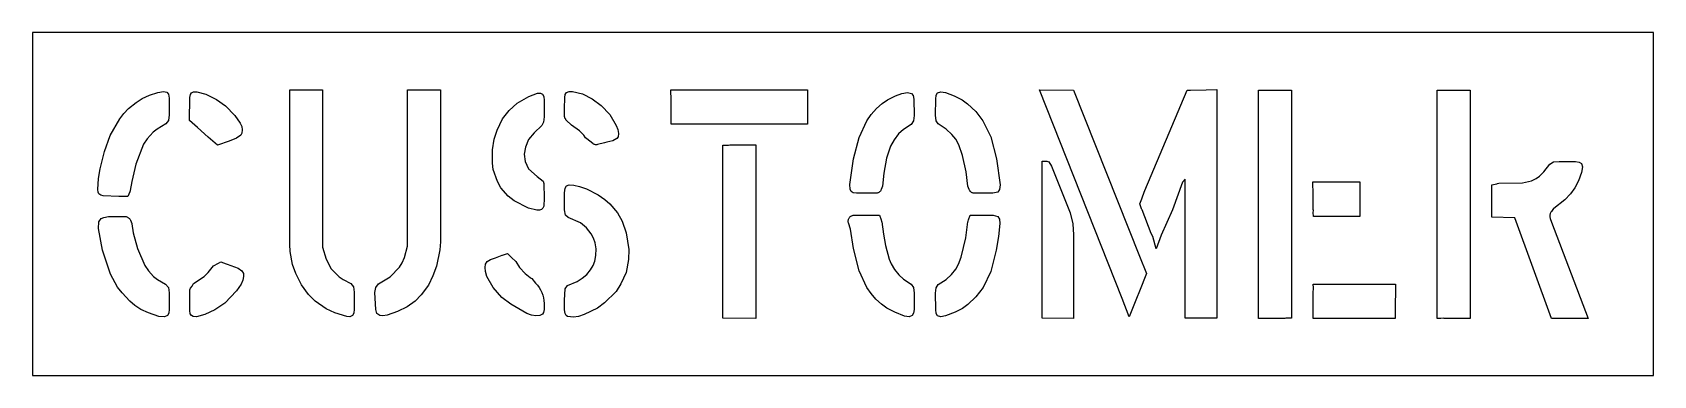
# Model space of a CAD drawing. Header units: inches. Extents: x 0 to 85, y 0 to 18.
import ezdxf

# ---------------------------------------------------------------- set-up
doc = ezdxf.new("R2010")
doc.units = ezdxf.units.IN
doc.header["$MEASUREMENT"] = 0
doc.layers.add('CUT', color=1, linetype='Continuous')

msp = doc.modelspace()

# ---------------------------------------------------------------- linework, layer by layer
at = {"layer": 'CUT'}
for points in [[(0, 0), (85, 0), (85, 18), (0, 18)], [(3.488, 9.525), (3.439, 9.626), (3.424, 9.758), (3.461, 10.329), (3.554, 10.85), (3.779, 11.749), (4.083, 12.591), (4.581, 13.473), (4.794, 13.751), (5.038, 14.001), (5.431, 14.321), (5.757, 14.532), (6.141, 14.715), (6.577, 14.85), (6.866, 14.897), (7.046, 14.859), (7.135, 14.755), (7.173, 14.559), (7.177, 13.669), (7.135, 13.383), (6.999, 13.197), (6.546, 12.931), (6.335, 12.766), (6.022, 12.422), (5.83, 12.134), (5.419, 11.083), (5.209, 10.182), (5.129, 9.7), (5.127, 9.695), (5.1, 9.635), (4.999, 9.389), (4.733, 9.4), (4.731, 9.4), (4.657, 9.402), (4.529, 9.387), (3.706, 9.436), (3.579, 9.464)], [(9.699, 12.082), (9.211, 12.511), (8.654, 13.015), (8.244, 13.379), (8.251, 14.582), (8.283, 14.745), (8.345, 14.836), (8.447, 14.885), (8.614, 14.891), (9.092, 14.762), (9.646, 14.48), (10.124, 14.148), (10.616, 13.65), (10.899, 13.236), (10.972, 13.063), (11.004, 12.885), (10.984, 12.717), (10.923, 12.605), (10.695, 12.447), (10.313, 12.297)], [(15.215, 14.983), (15.215, 6.735), (15.394, 6.107), (15.67, 5.599), (16.077, 5.188), (16.296, 5.033), (16.69, 4.829), (16.83, 4.656), (16.872, 4.374), (16.872, 3.482), (16.848, 3.273), (16.779, 3.148), (16.65, 3.09), (16.48, 3.092), (15.855, 3.283), (15.4, 3.499), (14.826, 3.897), (14.477, 4.26), (14.103, 4.756), (13.818, 5.351), (13.645, 5.824), (13.52, 6.5), (13.491, 6.88), (13.489, 14.409), (13.492, 14.541), (13.49, 14.987), (13.984, 14.984), (14.041, 14.989), (14.77, 14.98)], [(21.187, 5.735), (21.002, 5.224), (20.765, 4.735), (20.391, 4.239), (20.068, 3.904), (19.654, 3.615), (19.136, 3.355), (18.597, 3.166), (18.376, 3.138), (18.207, 3.156), (18.065, 3.251), (17.998, 3.466), (17.958, 4.351), (18.001, 4.629), (18.149, 4.805), (18.763, 5.182), (19.249, 5.681), (19.394, 5.907), (19.517, 6.189), (19.664, 6.78), (19.664, 14.981), (21.39, 14.986), (21.39, 7.021), (21.362, 6.601)], [(26.808, 14.64), (26.833, 14.43), (26.835, 13.576), (26.803, 13.285), (26.709, 13.111), (26.301, 12.74), (26.017, 12.376), (25.854, 11.988), (25.789, 11.61), (25.83, 11.232), (26.005, 10.852), (26.465, 10.445), (26.771, 10.192), (26.814, 10.067), (26.836, 9.304), (26.808, 8.894), (26.76, 8.778), (26.7, 8.717), (26.588, 8.675), (26.451, 8.67), (26.011, 8.78), (25.25, 9.169), (24.951, 9.41), (24.566, 9.847), (24.377, 10.18), (24.165, 10.804), (24.12, 11.148), (24.121, 11.847), (24.203, 12.405), (24.369, 12.876), (24.654, 13.472), (24.989, 13.898), (25.412, 14.297), (26.02, 14.643), (26.479, 14.815), (26.641, 14.813), (26.74, 14.764)], [(29.544, 12.107), (29.517, 12.109), (29.491, 12.114), (29.466, 12.122), (29.441, 12.132), (29.418, 12.144), (29.396, 12.158), (29.375, 12.175), (29.076, 12.42), (29.003, 12.475), (28.905, 12.609), (28.689, 12.829), (28.272, 13.133), (27.993, 13.405), (27.975, 13.423), (27.959, 13.441), (27.945, 13.462), (27.932, 13.484), (27.922, 13.506), (27.914, 13.53), (27.908, 13.554), (27.905, 13.579), (27.904, 13.603), (27.903, 13.993), (27.908, 14.586), (27.941, 14.748), (28.005, 14.84), (28.14, 14.897), (28.315, 14.904), (28.836, 14.779), (29.357, 14.519), (29.826, 14.175), (30.273, 13.689), (30.61, 13.122), (30.693, 12.908), (30.73, 12.691), (30.707, 12.528), (30.642, 12.427), (30.439, 12.321), (30.117, 12.246), (29.997, 12.215), (29.622, 12.116), (29.596, 12.11), (29.57, 12.108)], [(33.484, 13.537), (33.483, 14.454), (33.472, 14.989), (40.63, 14.989), (40.632, 13.179), (33.492, 13.179), (33.493, 13.483)], [(44.553, 14.269), (44.841, 14.468), (45.256, 14.681), (45.581, 14.802), (45.877, 14.841), (46.094, 14.793), (46.184, 14.687), (46.221, 14.49), (46.226, 13.639), (46.191, 13.356), (46.069, 13.176), (45.671, 12.911), (45.414, 12.678), (45.177, 12.371), (44.987, 12.032), (44.78, 11.406), (44.638, 10.614), (44.572, 9.942), (44.504, 9.76), (44.492, 9.732), (44.478, 9.706), (44.462, 9.681), (44.443, 9.658), (44.422, 9.637), (44.398, 9.619), (44.373, 9.603), (44.347, 9.589), (44.319, 9.579), (44.29, 9.571), (44.26, 9.567), (44.231, 9.565), (44.036, 9.565), (44.034, 9.565), (44.032, 9.565), (43.202, 9.566), (43.034, 9.594), (42.936, 9.651), (42.869, 9.778), (42.857, 10.021), (43.056, 11.365), (43.343, 12.489), (43.758, 13.369), (43.98, 13.688), (44.264, 14.009)], [(47.358, 13.654), (47.36, 14.507), (47.387, 14.714), (47.459, 14.835), (47.622, 14.89), (47.868, 14.853), (48.335, 14.666), (48.751, 14.459), (49.03, 14.251), (49.457, 13.853), (49.836, 13.364), (50.248, 12.527), (50.543, 11.369), (50.732, 10.003), (50.711, 9.762), (50.616, 9.625), (50.364, 9.565), (49.575, 9.566), (49.574, 9.566), (49.573, 9.566), (49.381, 9.565), (49.352, 9.567), (49.324, 9.571), (49.296, 9.579), (49.269, 9.589), (49.244, 9.601), (49.22, 9.617), (49.197, 9.634), (49.177, 9.654), (49.158, 9.676), (49.142, 9.7), (49.128, 9.725), (49.118, 9.752), (49.051, 9.932), (48.956, 10.685), (48.773, 11.552), (48.582, 12.1), (48.41, 12.402), (48.215, 12.641), (47.906, 12.933), (47.486, 13.208), (47.39, 13.367)], [(57.51, 3.082), (57.132, 4.039), (52.802, 14.987), (54.584, 14.973), (58.048, 6.27), (58.415, 5.347), (58.045, 4.426), (57.893, 4.037)], [(58.925, 6.654), (58.743, 7.3), (58.656, 7.446), (58.18, 8.692), (58.177, 8.706), (58.158, 8.755), (58.158, 8.755), (58.057, 9.015), (58.161, 9.274), (58.161, 9.275), (58.181, 9.324), (58.298, 9.618), (58.328, 9.713), (60.549, 14.963), (60.727, 14.977), (61.536, 14.987), (62.099, 15.013), (62.099, 3.008), (60.439, 3.006), (60.439, 10.297), (60.306, 10.15), (59.772, 8.7), (59.186, 7.367)], [(65.714, 3.005), (65.659, 2.996), (64.815, 2.998), (64.291, 2.987), (64.291, 14.977), (66.017, 14.966), (66.017, 3.004)], [(75.381, 2.999), (74.867, 3.001), (74.013, 2.996), (73.966, 3.004), (73.851, 3.002), (73.654, 2.999), (73.654, 14.966), (75.381, 14.977)], [(36.5, 12.09), (36.558, 12.1), (37.403, 12.098), (37.927, 12.111), (37.927, 3.003), (36.2, 3.008), (36.2, 12.091)], [(53.435, 10.986), (54.414, 8.544), (54.554, 7.954), (54.594, 7.385), (54.589, 3.001), (52.935, 3.008), (52.935, 11.24), (53.182, 11.249), (53.284, 11.203)], [(79.239, 10.683), (79.553, 11.094), (79.754, 11.205), (80.047, 11.234), (80.9, 11.23), (81.103, 11.199), (81.217, 11.119), (81.267, 10.947), (81.228, 10.658), (81.064, 10.223), (80.87, 9.843), (80.644, 9.528), (80.35, 9.218), (79.763, 8.759), (79.761, 8.757), (79.761, 8.757), (79.641, 8.601), (79.619, 8.57), (79.6, 8.536), (79.585, 8.5), (79.573, 8.463), (79.565, 8.425), (79.562, 8.386), (79.562, 8.348), (79.566, 8.309), (79.574, 8.271), (79.585, 8.234), (79.653, 8.05), (81.576, 2.995), (79.653, 2.997), (77.728, 8.271), (76.518, 8.316), (76.526, 8.581), (76.513, 8.715), (76.514, 9.683), (76.515, 9.693), (76.515, 9.737), (76.515, 9.737), (76.514, 10.003), (76.773, 10.062), (76.815, 10.072), (76.888, 10.09), (78.126, 10.108), (78.598, 10.214), (78.836, 10.33), (79.023, 10.464)], [(29.663, 9.486), (30.015, 9.243), (30.276, 9.011), (30.677, 8.536), (30.917, 8.098), (31.138, 7.484), (31.278, 6.62), (31.261, 6.085), (31.124, 5.413), (30.858, 4.81), (30.611, 4.419), (29.999, 3.821), (29.629, 3.54), (28.931, 3.198), (28.634, 3.108), (28.368, 3.07), (28.062, 3.103), (27.992, 3.15), (27.934, 3.248), (27.904, 3.452), (27.899, 3.955), (27.935, 4.55), (28.061, 4.718), (28.565, 4.942), (28.827, 5.104), (29.06, 5.307), (29.264, 5.539), (29.405, 5.766), (29.494, 6.01), (29.545, 6.304), (29.552, 6.65), (29.512, 6.955), (29.425, 7.207), (29.289, 7.439), (29.05, 7.744), (28.731, 8.017), (28.082, 8.293), (27.955, 8.419), (27.903, 8.687), (27.902, 9.579), (27.93, 9.824), (28.004, 9.945), (28.138, 10.001), (28.387, 9.996), (28.687, 9.926), (29.051, 9.796)], [(69.601, 8.352), (67.161, 8.352), (67.16, 8.549), (67.161, 8.663), (67.153, 8.711), (67.149, 9.506), (67.138, 10.155), (69.599, 10.16)], [(3.467, 7.712), (3.489, 8.072), (3.602, 8.237), (3.748, 8.296), (3.997, 8.337), (4.624, 8.35), (4.823, 8.352), (4.856, 8.351), (4.888, 8.346), (4.92, 8.339), (4.951, 8.329), (4.98, 8.315), (5.009, 8.299), (5.035, 8.28), (5.06, 8.258), (5.082, 8.235), (5.102, 8.209), (5.119, 8.181), (5.134, 8.152), (5.212, 7.969), (5.213, 7.968), (5.214, 7.963), (5.289, 7.489), (5.507, 6.667), (5.89, 5.775), (6.086, 5.489), (6.347, 5.203), (6.559, 5.039), (6.983, 4.795), (7.128, 4.615), (7.176, 4.333), (7.176, 3.48), (7.151, 3.271), (7.082, 3.146), (6.919, 3.082), (6.631, 3.107), (6.079, 3.288), (5.692, 3.468), (5.366, 3.681), (5.1, 3.906), (4.704, 4.335), (4.467, 4.643), (4.092, 5.324), (3.667, 6.58)], [(43.751, 4.621), (43.339, 5.503), (43.045, 6.664), (42.899, 7.676), (42.897, 7.68), (42.781, 8.014), (42.775, 8.046), (42.771, 8.078), (42.772, 8.11), (42.775, 8.143), (42.782, 8.174), (42.791, 8.205), (42.804, 8.235), (42.82, 8.263), (42.839, 8.29), (42.86, 8.315), (42.883, 8.337), (42.909, 8.357), (42.937, 8.374), (42.966, 8.388), (42.996, 8.399), (43.028, 8.407), (43.06, 8.412), (43.092, 8.414), (43.445, 8.414), (44.059, 8.413), (44.144, 8.413), (44.145, 8.413), (44.411, 8.413), (44.498, 8.162), (44.526, 8.089), (44.534, 8.063), (44.619, 7.413), (44.737, 6.817), (44.928, 6.11), (45.026, 5.861), (45.2, 5.559), (45.419, 5.288), (45.676, 5.054), (46.073, 4.793), (46.193, 4.615), (46.226, 4.33), (46.224, 3.475), (46.198, 3.267), (46.127, 3.145), (45.964, 3.088), (45.718, 3.124), (45.213, 3.324), (44.798, 3.538), (44.513, 3.741), (44.228, 4.007), (43.972, 4.3)], [(50.656, 7.3), (50.537, 6.587), (50.252, 5.465), (49.842, 4.625), (49.465, 4.133), (49.037, 3.733), (48.759, 3.525), (48.378, 3.332), (47.875, 3.128), (47.628, 3.088), (47.462, 3.141), (47.388, 3.26), (47.361, 3.467), (47.358, 4.321), (47.389, 4.609), (47.484, 4.769), (47.904, 5.044), (48.188, 5.308), (48.41, 5.576), (48.564, 5.844), (48.7, 6.206), (48.937, 7.222), (49.053, 8.062), (49.065, 8.101), (49.087, 8.162), (49.174, 8.413), (49.44, 8.413), (49.44, 8.413), (49.509, 8.413), (50.367, 8.414), (50.618, 8.352), (50.712, 8.213), (50.728, 7.972)], [(8.368, 4.694), (8.443, 4.824), (9.002, 5.192), (9.223, 5.408), (9.502, 5.764), (9.748, 5.896), (9.872, 5.963), (10.166, 5.857), (10.207, 5.848), (10.789, 5.637), (10.987, 5.503), (11.059, 5.362), (11.071, 5.189), (11.036, 5.008), (10.947, 4.798), (10.699, 4.454), (10.082, 3.802), (9.568, 3.453), (9.043, 3.198), (8.6, 3.086), (8.435, 3.097), (8.337, 3.15), (8.278, 3.246), (8.249, 3.413), (8.247, 4.398), (8.257, 4.492), (8.288, 4.582)], [(26.61, 3.15), (26.4, 3.137), (26.174, 3.168), (25.917, 3.249), (25.077, 3.741), (24.616, 4.098), (24.156, 4.627), (23.827, 5.199), (23.748, 5.453), (23.73, 5.676), (23.757, 5.846), (23.84, 5.98), (24.013, 6.086), (24.284, 6.184), (24.628, 6.308), (24.647, 6.315), (24.907, 6.409), (25.097, 6.208), (25.113, 6.19), (25.352, 5.976), (25.542, 5.676), (25.827, 5.36), (26.1, 5.143), (26.143, 5.118), (26.181, 5.086), (26.38, 4.843), (26.48, 4.735), (26.568, 4.617), (26.645, 4.492), (26.708, 4.359), (26.758, 4.22), (26.794, 4.078), (26.816, 3.932), (26.823, 3.786), (26.828, 3.473), (26.828, 3.471), (26.8, 3.311), (26.74, 3.214)], [(71.451, 3.318), (71.452, 2.989), (67.151, 2.989), (67.154, 3.501), (67.148, 4.329), (67.161, 4.608), (67.153, 4.799), (71.462, 4.799), (71.456, 3.347)]]:
    msp.add_lwpolyline(points, close=True, dxfattribs=at)

doc.saveas('drawing.dxf')
